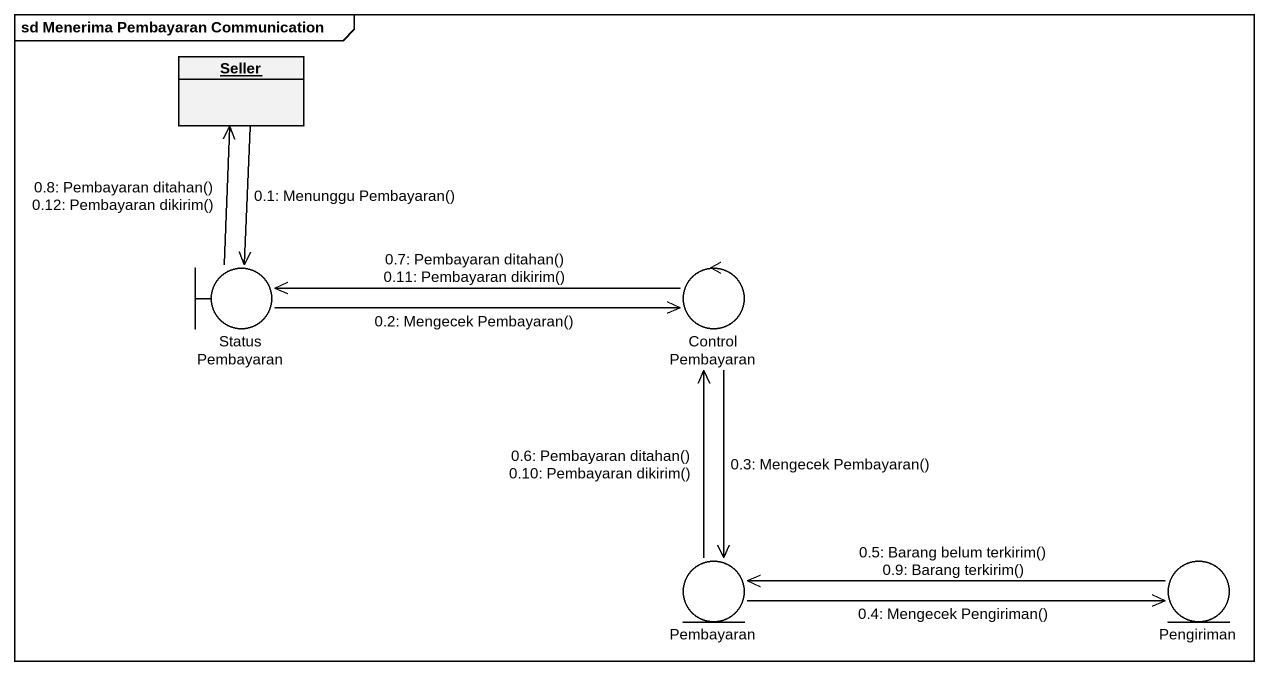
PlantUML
@startuml
mainframe sd Menerima Pembayaran Communication
allowmixing
hide circle
hide empty members
object Seller
boundary "Status Pembayaran" as Status_Pembayaran
control "Control Pembayaran" as Control_Pembayaran
entity Pembayaran
entity Pengiriman
Seller --> Status_Pembayaran : 0.1: Menunggu Pembayaran()
Status_Pembayaran -right-> Control_Pembayaran : 0.2: Mengecek Pembayaran()
Control_Pembayaran --> Pembayaran : 0.3: Mengecek Pembayaran()
Pembayaran -right-> Pengiriman : 0.4: Mengecek Pengiriman()
Pengiriman -left-> Pembayaran : 0.5: Barang belum terkirim()\n0.9: Barang terkirim()
Pembayaran -up-> Control_Pembayaran : 0.6: Pembayaran ditahan()\n0.10: Pembayaran dikirim()
Control_Pembayaran -left-> Status_Pembayaran : 0.7: Pembayaran ditahan()\n0.11: Pembayaran dikirim()
Status_Pembayaran -up-> Seller : 0.8: Pembayaran ditahan()\n0.12: Pembayaran dikirim()
@enduml
